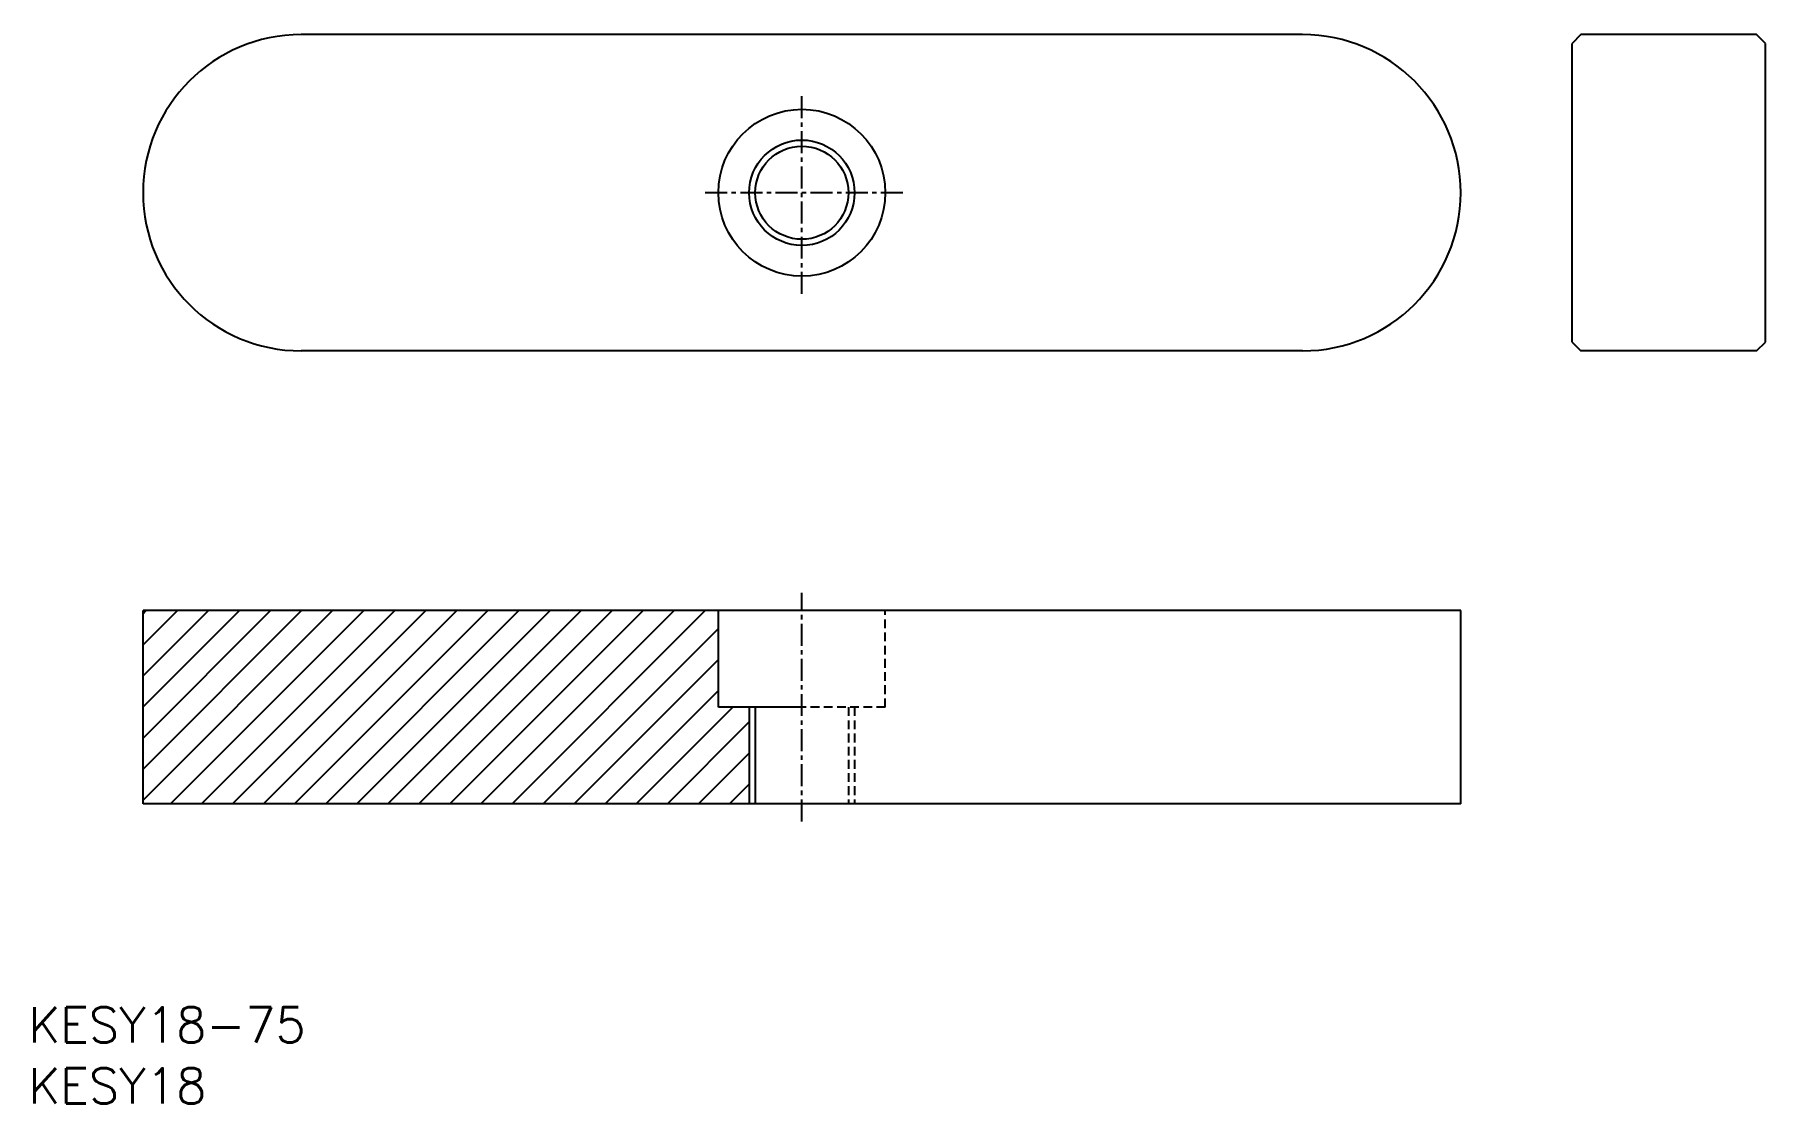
# Model space of a CAD drawing. Extents: x 96.1 to 194.6, y 125.7 to 186.5.
import ezdxf

# ---------------------------------------------------------------- set-up
doc = ezdxf.new("R2010")
doc.units = 0
doc.linetypes.add('CENTER', pattern=[2, 1.25, -0.25, 0.25, -0.25])
doc.linetypes.add('DASHED', pattern=[0.75, 0.5, -0.25])
doc.layers.get('0').update_dxf_attribs({"linetype": 'CONTINUOUS'})
doc.layers.add('CENTER', color=1, linetype='CENTER')
doc.styles.get("Standard").update_dxf_attribs({"font": 'txt.shx', "bigfont": 'bigfont.shx'})

# ---------------------------------------------------------------- blocks, each defined once
blk = doc.blocks.new('*X2')
at = {"color": 0, "linetype": 'CONTINUOUS'}
for p, q in [((102.28, 142.939), (113.071, 153.729)), ((102.28, 144.706), (111.303, 153.729)), ((102.28, 146.474), (109.535, 153.729)), ((102.28, 148.242), (107.767, 153.729)), ((102.28, 150.01), (106, 153.729)), ((102.28, 151.778), (104.232, 153.729)), ((102.28, 153.545), (102.464, 153.729)), ((103.838, 142.729), (114.838, 153.729)), ((105.606, 142.729), (116.606, 153.729)), ((107.374, 142.729), (118.374, 153.729)), ((109.142, 142.729), (120.142, 153.729)), ((110.909, 142.729), (121.909, 153.729)), ((112.677, 142.729), (123.677, 153.729)), ((114.445, 142.729), (125.445, 153.729)), ((116.213, 142.729), (127.213, 153.729)), ((117.981, 142.729), (128.981, 153.729)), ((119.748, 142.729), (130.748, 153.729)), ((121.516, 142.729), (132.516, 153.729)), ((123.284, 142.729), (134.284, 153.729)), ((125.052, 142.729), (135.03, 152.708)), ((126.819, 142.729), (135.03, 150.94)), ((128.587, 142.729), (135.03, 149.172)), ((130.355, 142.729), (135.855, 148.229)), ((132.123, 142.729), (136.78, 147.387)), ((133.89, 142.729), (136.78, 145.619)), ((135.658, 142.729), (136.78, 143.851))]:
    blk.add_line(p, q, dxfattribs=at)

msp = doc.modelspace()

# ---------------------------------------------------------------- linework, layer by layer
at = {"color": 7, "linetype": 'CONTINUOUS'}
for p, q in [((168.28, 186.51), (111.28, 186.51)), ((184.123, 186.51), (183.623, 186.01)), ((194.123, 186.51), (184.123, 186.51)), ((194.623, 186.01), (194.123, 186.51)), ((183.623, 169.01), (183.623, 186.01)), ((194.623, 169.01), (194.623, 186.01)), ((168.28, 168.51), (111.28, 168.51)), ((183.623, 169.01), (184.123, 168.51)), ((194.123, 168.51), (184.123, 168.51)), ((194.123, 168.51), (194.623, 169.01)), ((102.28, 142.729), (102.28, 153.729)), ((177.28, 153.729), (102.28, 153.729)), ((135.03, 148.229), (135.03, 153.729)), ((177.28, 142.729), (177.28, 153.729)), ((139.78, 148.229), (135.03, 148.229)), ((137.13, 148.229), (137.13, 142.729)), ((177.28, 142.729), (102.28, 142.729))]:
    msp.add_line(p, q, dxfattribs=at)
at = {"color": 3, "linetype": 'DASHED'}
for p, q in [((144.53, 148.229), (144.53, 153.729)), ((144.53, 148.229), (139.78, 148.229)), ((142.43, 148.229), (142.43, 142.729)), ((142.78, 148.229), (142.78, 142.729))]:
    msp.add_line(p, q, dxfattribs=at)
at = {"color": 3, "linetype": 'CONTINUOUS'}
msp.add_line((136.78, 148.229), (136.78, 142.729), dxfattribs=at)
at = {"color": 7, "linetype": 'CONTINUOUS'}
for radius in [4.75, 2.65]:
    msp.add_circle((139.78, 177.51), radius, dxfattribs=at)
at = {"color": 3, "linetype": 'CONTINUOUS'}
msp.add_circle((139.78, 177.51), 3, dxfattribs=at)
at = {"color": 7, "linetype": 'CONTINUOUS'}
for centre, start, end in [((111.28, 177.51), 90, 270), ((168.28, 177.51), 270, 90)]:
    msp.add_arc(centre, 9, start, end, dxfattribs=at)
at = {"layer": 'CENTER', "color": 1, "linetype": 'CENTER'}
for p, q in [((139.78, 171.76), (139.78, 183.26)), ((145.53, 177.51), (134.03, 177.51)), ((139.78, 141.729), (139.78, 154.729))]:
    msp.add_line(p, q, dxfattribs=at)

# ---------------------------------------------------------------- block references
at = {"color": 7, "linetype": 'CONTINUOUS'}
msp.add_blockref('*X2', (0, 0), dxfattribs=at)

# ---------------------------------------------------------------- texts
for s, p in [('KESY18-75', (95.766, 129.148)), ('KESY18', (95.766, 125.68))]:
    msp.add_text(s, height=2).set_placement(p)

doc.saveas('drawing.dxf')
